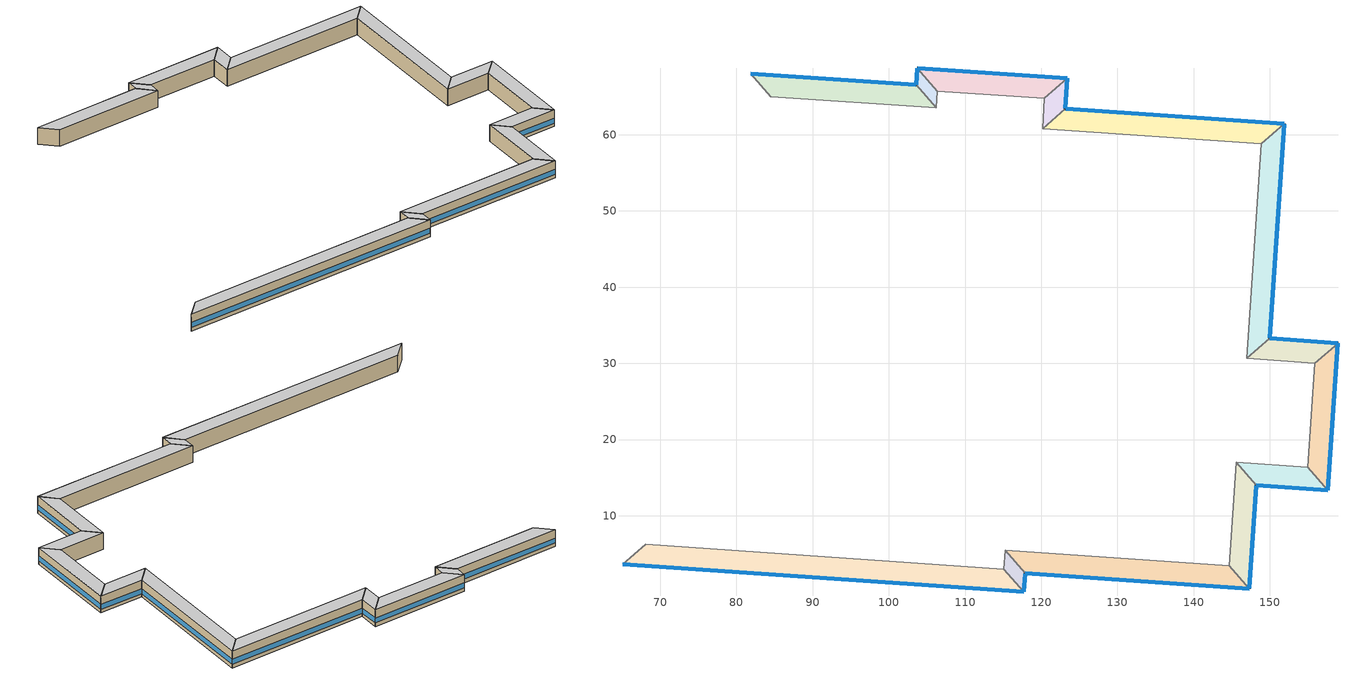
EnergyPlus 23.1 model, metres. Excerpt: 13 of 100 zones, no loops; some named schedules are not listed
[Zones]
Building Story 3 ThermalZone 10
 floor adiabatic (Typical Interior Ceiling): 157.59,13.33 148.22,14 145.59,17.01 154.97,16.35 z7.2
 wall outside (Typical Insulated Steel Framed Exterior Wall R-12.99): 148.22,14 157.59,13.33 z7.2:10.8
 wall adiabatic (Typical Interior Wall): 157.59,13.33 154.97,16.35 145.59,17.01 148.22,14 z7.2:10.8
 window (U 0.55 SHGC 0.25): 148.24,13.99 157.57,13.33 z7.96:9.05
 ceiling adiabatic (Typical Interior Ceiling): 154.97,16.35 145.59,17.01 148.22,14 157.59,13.33 z10.8
Building Story 3 ThermalZone 11
 floor adiabatic (Typical Interior Ceiling): 148.22,14 147.3,0.45 144.67,3.46 145.59,17.01 z7.2
 wall outside (Typical Insulated Steel Framed Exterior Wall R-12.99): 147.3,0.45 148.22,14 z7.2:10.8
 wall adiabatic (Typical Interior Wall): 148.22,14 145.59,17.01 144.67,3.46 147.3,0.45 z7.2:10.8
 window (U 0.55 SHGC 0.25): 147.3,0.47 148.21,13.97 z7.96:9.05
 ceiling adiabatic (Typical Interior Ceiling): 145.59,17.01 144.67,3.46 147.3,0.45 148.22,14 z10.8
Building Story 3 ThermalZone 12
 floor adiabatic (Typical Interior Ceiling): 147.3,0.45 117.9,2.44 115.27,5.46 144.67,3.46 z7.2
 wall outside (Typical Insulated Steel Framed Exterior Wall R-12.99): 117.9,2.44 147.3,0.45 z7.2:10.8
 wall adiabatic (Typical Interior Wall): 147.3,0.45 144.67,3.46 115.27,5.46 117.9,2.44 z7.2:10.8
 window (U 0.55 SHGC 0.25): 117.93,2.44 147.27,0.45 z7.96:9.04
 ceiling adiabatic (Typical Interior Ceiling): 144.67,3.46 115.27,5.46 117.9,2.44 147.3,0.45 z10.8
Building Story 3 ThermalZone 13
 floor adiabatic (Typical Interior Ceiling): 117.9,2.44 117.74,0 115.11,3.02 115.27,5.46 z7.2
 wall outside (Typical Insulated Steel Framed Exterior Wall R-12.99): 117.74,0 117.9,2.44 z7.2:10.8
 wall adiabatic (Typical Interior Wall): 117.9,2.44 115.27,5.46 115.11,3.02 117.74,0 z7.2:10.8
 window (U 0.55 SHGC 0.25): 117.74,0.03 117.9,2.42 z7.96:9.06
 ceiling adiabatic (Typical Interior Ceiling): 115.27,5.46 115.11,3.02 117.74,0 117.9,2.44 z10.8
Building Story 3 ThermalZone 14
 floor adiabatic (Typical Interior Ceiling): 117.74,0 65.06,3.67 68.09,6.29 115.11,3.02 z7.2
 wall outside (Typical Insulated Steel Framed Exterior Wall R-12.99): 65.06,3.67 117.74,0 z7.2:10.8
 wall adiabatic (Typical Interior Wall): 117.74,0 115.11,3.02 68.09,6.29 65.06,3.67 z7.2:10.8
 window (U 0.55 SHGC 0.25): 65.09,3.66 117.71,0 z7.96:9.04
 ceiling adiabatic (Typical Interior Ceiling): 115.11,3.02 68.09,6.29 65.06,3.67 117.74,0 z10.8
Building Story 3 ThermalZone 2
 floor adiabatic (Typical Interior Ceiling): 81.9,67.97 103.58,66.53 106.2,63.5 84.54,64.97 z7.2
 wall outside (Typical Insulated Steel Framed Exterior Wall R-12.99): 103.58,66.53 81.9,67.97 z7.2:10.8
 wall adiabatic (Typical Interior Wall): 81.9,67.97 84.54,64.97 106.2,63.5 103.58,66.53 z7.2:10.8
 window (U 0.55 SHGC 0.25): 103.56,66.53 81.92,67.97 z7.96:9.04
 ceiling adiabatic (Typical Interior Ceiling): 84.54,64.97 106.2,63.5 103.58,66.53 81.9,67.97 z10.8
Building Story 3 ThermalZone 3
 floor adiabatic (Typical Interior Ceiling): 103.58,66.53 103.75,68.75 106.37,65.72 106.2,63.5 z7.2
 wall outside (Typical Insulated Steel Framed Exterior Wall R-12.99): 103.75,68.75 103.58,66.53 z7.2:10.8
 wall adiabatic (Typical Interior Wall): 103.58,66.53 106.2,63.5 106.37,65.72 103.75,68.75 z7.2:10.8
 window (U 0.55 SHGC 0.25): 103.75,68.72 103.59,66.55 z7.96:9.07
 ceiling adiabatic (Typical Interior Ceiling): 106.2,63.5 106.37,65.72 103.75,68.75 103.58,66.53 z10.8
Building Story 3 ThermalZone 4
 floor adiabatic (Typical Interior Ceiling): 103.75,68.75 123.43,67.41 120.42,64.78 106.37,65.72 z7.2
 wall outside (Typical Insulated Steel Framed Exterior Wall R-12.99): 123.43,67.41 103.75,68.75 z7.2:10.8
 wall adiabatic (Typical Interior Wall): 103.75,68.75 106.37,65.72 120.42,64.78 123.43,67.41 z7.2:10.8
 window (U 0.55 SHGC 0.25): 123.4,67.42 103.78,68.75 z7.96:9.04
 ceiling adiabatic (Typical Interior Ceiling): 106.37,65.72 120.42,64.78 123.43,67.41 103.75,68.75 z10.8
Building Story 3 ThermalZone 5
 floor adiabatic (Typical Interior Ceiling): 123.43,67.41 123.18,63.42 120.17,60.78 120.42,64.78 z7.2
 wall outside (Typical Insulated Steel Framed Exterior Wall R-12.99): 123.18,63.42 123.43,67.41 z7.2:10.8
 wall adiabatic (Typical Interior Wall): 123.43,67.41 120.42,64.78 120.17,60.78 123.18,63.42 z7.2:10.8
 window (U 0.55 SHGC 0.25): 123.18,63.44 123.43,67.39 z7.96:9.06
 ceiling adiabatic (Typical Interior Ceiling): 120.42,64.78 120.17,60.78 123.18,63.42 123.43,67.41 z10.8
Building Story 3 ThermalZone 6
 floor adiabatic (Typical Interior Ceiling): 123.18,63.42 151.9,61.42 148.88,58.79 120.17,60.78 z7.2
 wall outside (Typical Insulated Steel Framed Exterior Wall R-12.99): 151.9,61.42 123.18,63.42 z7.2:10.8
 wall adiabatic (Typical Interior Wall): 123.18,63.42 120.17,60.78 148.88,58.79 151.9,61.42 z7.2:10.8
 window (U 0.55 SHGC 0.25): 151.87,61.42 123.2,63.41 z7.96:9.04
 ceiling adiabatic (Typical Interior Ceiling): 120.17,60.78 148.88,58.79 151.9,61.42 123.18,63.42 z10.8
Building Story 3 ThermalZone 7
 floor adiabatic (Typical Interior Ceiling): 151.9,61.42 149.97,33.32 146.95,30.7 148.88,58.79 z7.2
 wall outside (Typical Insulated Steel Framed Exterior Wall R-12.99): 149.97,33.32 151.9,61.42 z7.2:10.8
 wall adiabatic (Typical Interior Wall): 151.9,61.42 148.88,58.79 146.95,30.7 149.97,33.32 z7.2:10.8
 window (U 0.55 SHGC 0.25): 149.98,33.34 151.9,61.39 z7.96:9.04
 ceiling adiabatic (Typical Interior Ceiling): 148.88,58.79 146.95,30.7 149.97,33.32 151.9,61.42 z10.8
Building Story 3 ThermalZone 8
 floor adiabatic (Typical Interior Ceiling): 149.97,33.32 158.93,32.65 155.91,30.03 146.95,30.7 z7.2
 wall outside (Typical Insulated Steel Framed Exterior Wall R-12.99): 158.93,32.65 149.97,33.32 z7.2:10.8
 wall adiabatic (Typical Interior Wall): 149.97,33.32 146.95,30.7 155.91,30.03 158.93,32.65 z7.2:10.8
 window (U 0.55 SHGC 0.25): 158.91,32.66 150,33.32 z7.96:9.05
 ceiling adiabatic (Typical Interior Ceiling): 146.95,30.7 155.91,30.03 158.93,32.65 149.97,33.32 z10.8
Building Story 3 ThermalZone 9
 floor adiabatic (Typical Interior Ceiling): 158.93,32.65 157.59,13.33 154.97,16.35 155.91,30.03 z7.2
 wall outside (Typical Insulated Steel Framed Exterior Wall R-12.99): 157.59,13.33 158.93,32.65 z7.2:10.8
 wall adiabatic (Typical Interior Wall): 158.93,32.65 155.91,30.03 154.97,16.35 157.59,13.33 z7.2:10.8
 window (U 0.55 SHGC 0.25): 157.6,13.35 158.93,32.63 z7.96:9.04
 ceiling adiabatic (Typical Interior Ceiling): 155.91,30.03 154.97,16.35 157.59,13.33 158.93,32.65 z10.8
[Building]
bld_16: Terrain=City
[Site:Location]
Jack Northrop Fld H_CA_USA: Latitude {deg}=41.3113; Longitude {deg}=-105.58; Time Zone {hr}=-8; Elevation {m}=21
[Site:GroundTemperature:FCfactorMethod]
18.8, 14.3, 13.6, 13.2, 13.3, 12.6, 15.3, 15.6, 17.7, 19.4, 19.7, 18.5
[Site:WaterMainsTemperature]
Calculation Method=Correlation; Annual Average Outdoor Air Temperature {C}=8.96667; Maximum Difference In Monthly Average Outdoor Air Temperatures {deltaC}=26.2
[SizingPeriod:DesignDay] Day of Month=21; Dry-Bulb Temperature Range Modifier Type=DefaultMultipliers; Humidity Condition Type=Wetbulb; Barometric Pressure {Pa}=98769; Rain Indicator=No; Snow Indicator=No; Daylight Saving Time Indicator=No; Begin Environment Reset Mode=FullResetAtBeginEnvironment
Name | Month | Day Type | Maximum Dry-Bulb Temperature {C} | Daily Dry-Bulb Temperature Range {deltaC} | Wetbulb or DewPoint at Maximum Dry-Bulb {C} | Wind Speed {m/s} | Wind Direction {deg} | Solar Model Indicator | ASHRAE Clear Sky Optical Depth for Beam Irradiance (taub) | ASHRAE Clear Sky Optical Depth for Diffuse Irradiance (taud) | Sky Clearness
Buffalo Niagara Intl Ap Ann Clg .4% Condns DB=>MWB 1 | 7 | SummerDesignDay | 30.3 | 9.3 | 21.8 | 5.7 | 240 | ASHRAETau | 0.462 | 2.001
Buffalo Niagara Intl Ap Ann Clg .4% Condns WB=>MDB 1 | 7 | SummerDesignDay | 27.8 | 9.3 | 23.8 | 5.7 | 240 | ASHRAETau | 0.462 | 2.001
Buffalo Niagara Intl Ap Ann Htg 99.6% Condns DB 1 | 1 | WinterDesignDay | -16.3 | 0 | -16.3 | 5.1 | 270 | ASHRAEClearSky |  |  | 0
[Material] Thermal Absorptance=0.9; Solar Absorptance=0.7
Name | Roughness | Thickness {m} | Conductivity {W/m-K} | Density {kg/m3} | Specific Heat {J/kg-K} | Visible Absorptance
100mm Normalweight concrete floor | MediumRough | 0.1016 | 2.31045 | 2322 | 832.557 | 0.7
25mm Stucco | Smooth | 0.0254 | 0.72 | 1856 | 840 | 0.7
5/8 in. Gypsum Board | MediumSmooth | 0.0159 | 0.16 | 800 | 1090 | 0.7
G01 13mm gypsum board | Smooth | 0.0127 | 0.160031 | 800.001 | 1090.73 | 0.5
Std Wood 6inch 1; Std Wood 6inch 2 | MediumSmooth | 0.15 | 0.12 | 540 | 1210 | 0.7
[Material:NoMass] Roughness=Smooth; Thermal Absorptance=0.9; Solar Absorptance=0.7
Name | Thermal Resistance {m2-K/W} | Visible Absorptance
CP02 CARPET PAD | 0.21648 | 0.8
Typical Insulation R-10.81 | 1.90342 | 0.7
[WindowMaterial:Gas]
Gap_1_W_0_0032: Gas Type=Air; Thickness {m}=0.0032
[WindowMaterial:Glazing] Optical Data Type=SpectralAverage; Infrared Transmittance at Normal Incidence=0; Back Side Infrared Hemispherical Emissivity=0.84; Conductivity {W/m-K}=1; Dirt Correction Factor for Solar and Visible Transmittance=1; Solar Diffusing=No
Name | Thickness {m} | Solar Transmittance at Normal Incidence | Front Side Solar Reflectance at Normal Incidence | Back Side Solar Reflectance at Normal Incidence | Visible Transmittance at Normal Incidence | Front Side Visible Reflectance at Normal Incidence | Back Side Visible Reflectance at Normal Incidence | Front Side Infrared Hemispherical Emissivity
Glass_2022F_LayerAvg | 0.0039 | 0.355897 | 0.394095 | 0.265645 | 0.677694 | 0.042734 | 0.05547 | 0.046
Glass_2175_LayerAvg | 0.0086 | 0.167758 | 0.217606 | 0.437978 | 0.416044 | 0.078729 | 0.10654 | 0.84
[Construction]
InteriorFurnishings 1: Std Wood 6inch 1
InteriorFurnishings 2: Std Wood 6inch 2
Typical Insulated Steel Framed Exterior Wall R-12.99: 25mm Stucco, 5/8 in. Gypsum Board, Typical Insulation R-10.81, 5/8 in. Gypsum Board
Typical Interior Ceiling: CP02 CARPET PAD, 100mm Normalweight concrete floor
Typical Interior Wall: G01 13mm gypsum board, G01 13mm gypsum board
U 0.55 SHGC 0.25: Glass_2175_LayerAvg, Gap_1_W_0_0032, Glass_2022F_LayerAvg
[Zone] Multiplier=1; Part of Total Floor Area=Yes
Building Story 3 ThermalZone 10; Building Story 3 ThermalZone 11; Building Story 3 ThermalZone 12; Building Story 3 ThermalZone 13; Building Story 3 ThermalZone 14; Building Story 3 ThermalZone 2; Building Story 3 ThermalZone 3; Building Story 3 ThermalZone 4; Building Story 3 ThermalZone 5; Building Story 3 ThermalZone 6; Building Story 3 ThermalZone 7; Building Story 3 ThermalZone 8; Building Story 3 ThermalZone 9
[Space] Space Type=Story Mid2 Blended Space Type
Name | Zone
Building Story 3 Space 10 | Building Story 3 ThermalZone 10
Building Story 3 Space 11 | Building Story 3 ThermalZone 11
Building Story 3 Space 12 | Building Story 3 ThermalZone 12
Building Story 3 Space 13 | Building Story 3 ThermalZone 13
Building Story 3 Space 14 | Building Story 3 ThermalZone 14
Building Story 3 Space 2 | Building Story 3 ThermalZone 2
Building Story 3 Space 3 | Building Story 3 ThermalZone 3
Building Story 3 Space 4 | Building Story 3 ThermalZone 4
Building Story 3 Space 5 | Building Story 3 ThermalZone 5
Building Story 3 Space 6 | Building Story 3 ThermalZone 6
Building Story 3 Space 7 | Building Story 3 ThermalZone 7
Building Story 3 Space 8 | Building Story 3 ThermalZone 8
Building Story 3 Space 9 | Building Story 3 ThermalZone 9
[SpaceList]
Story Mid2 Blended Space Type: Building Story 3 Space 1, Building Story 3 Space 7, Building Story 3 Space 22, Building Story 3 Space 20, Building Story 3 Space 17, Building Story 3 Space 16, Building Story 3 Space 19, Building Story 3 Space 5, Building Story 3 Space 3, Building Story 3 Space 24, Building Story 3 Space 18, Building Story 3 Space 10, Building Story 3 Space 23, Building Story 3 Space 15, Building Story 3 Space 14, Building Story 3 Space 12, Building Story 3 Space 8, Building Story 3 Space 6, Building Story 3 Space 9, Building Story 3 Space 4, Building Story 3 Space, Building Story 3 Space 2, Building Story 3 Space 13, Building Story 3 Space 21, Building Story 3 Space 11
[InternalMass]
Name | Construction | Zone or ZoneList | Space or SpaceList | Surface Area {m2}
Building Story 3 Space 7 Office WholeBuilding - Lg Office A  - Story Mid2 Mass; Building Story 3 Space 7 Office WholeBuilding - Lg Office C  - Story Mid2 Mass | InteriorFurnishings 1 | Building Story 3 ThermalZone 7 | Building Story 3 Space 7 | 4.87356
Building Story 3 Space 5 Office WholeBuilding - Lg Office A  - Story Mid2 Mass; Building Story 3 Space 5 Office WholeBuilding - Lg Office C  - Story Mid2 Mass | InteriorFurnishings 1 | Building Story 3 ThermalZone 5 | Building Story 3 Space 5 | 0.693744
Building Story 3 Space 3 Office WholeBuilding - Lg Office A  - Story Mid2 Mass; Building Story 3 Space 3 Office WholeBuilding - Lg Office C  - Story Mid2 Mass | InteriorFurnishings 1 | Building Story 3 ThermalZone 3 | Building Story 3 Space 3 | 0.38618
Building Story 3 Space 10 Office WholeBuilding - Lg Office A  - Story Mid2 Mass; Building Story 3 Space 10 Office WholeBuilding - Lg Office C  - Story Mid2 Mass | InteriorFurnishings 1 | Building Story 3 ThermalZone 10 | Building Story 3 Space 10 | 1.62299
Building Story 3 Space 14 Office WholeBuilding - Lg Office A  - Story Mid2 Mass; Building Story 3 Space 14 Office WholeBuilding - Lg Office C  - Story Mid2 Mass | InteriorFurnishings 1 | Building Story 3 ThermalZone 14 | Building Story 3 Space 14 | 8.62678
Building Story 3 Space 12 Office WholeBuilding - Lg Office A  - Story Mid2 Mass; Building Story 3 Space 12 Office WholeBuilding - Lg Office C  - Story Mid2 Mass | InteriorFurnishings 1 | Building Story 3 ThermalZone 12 | Building Story 3 Space 12 | 5.0908
Building Story 3 Space 8 Office WholeBuilding - Lg Office A  - Story Mid2 Mass; Building Story 3 Space 8 Office WholeBuilding - Lg Office C  - Story Mid2 Mass | InteriorFurnishings 1 | Building Story 3 ThermalZone 8 | Building Story 3 Space 8 | 1.55644
Building Story 3 Space 6 Office WholeBuilding - Lg Office A  - Story Mid2 Mass; Building Story 3 Space 6 Office WholeBuilding - Lg Office C  - Story Mid2 Mass | InteriorFurnishings 1 | Building Story 3 ThermalZone 6 | Building Story 3 Space 6 | 4.98307
Building Story 3 Space 9 Office WholeBuilding - Lg Office A  - Story Mid2 Mass; Building Story 3 Space 9 Office WholeBuilding - Lg Office C  - Story Mid2 Mass | InteriorFurnishings 1 | Building Story 3 ThermalZone 9 | Building Story 3 Space 9 | 2.86107
Building Story 3 Space 4 Office WholeBuilding - Lg Office A  - Story Mid2 Mass; Building Story 3 Space 4 Office WholeBuilding - Lg Office C  - Story Mid2 Mass | InteriorFurnishings 1 | Building Story 3 ThermalZone 4 | Building Story 3 Space 4 | 2.92988
Building Story 3 Space 2 Office WholeBuilding - Lg Office A  - Story Mid2 Mass; Building Story 3 Space 2 Office WholeBuilding - Lg Office C  - Story Mid2 Mass | InteriorFurnishings 1 | Building Story 3 ThermalZone 2 | Building Story 3 Space 2 | 3.75347
Building Story 3 Space 13 Office WholeBuilding - Lg Office A  - Story Mid2 Mass; Building Story 3 Space 13 Office WholeBuilding - Lg Office C  - Story Mid2 Mass | InteriorFurnishings 1 | Building Story 3 ThermalZone 13 | Building Story 3 Space 13 | 0.422728
Building Story 3 Space 11 Office WholeBuilding - Lg Office A  - Story Mid2 Mass; Building Story 3 Space 11 Office WholeBuilding - Lg Office C  - Story Mid2 Mass | InteriorFurnishings 1 | Building Story 3 ThermalZone 11 | Building Story 3 Space 11 | 2.34548
Building Story 3 Space 7 Office WholeBuilding - Lg Office A end_a - Story Mid2 Mass; Building Story 3 Space 7 Office WholeBuilding - Lg Office C end_a - Story Mid2 Mass | InteriorFurnishings 1 | Building Story 3 ThermalZone 7 | Building Story 3 Space 7 | 0.368916
Building Story 3 Space 5 Office WholeBuilding - Lg Office A end_a - Story Mid2 Mass; Building Story 3 Space 5 Office WholeBuilding - Lg Office C end_a - Story Mid2 Mass | InteriorFurnishings 1 | Building Story 3 ThermalZone 5 | Building Story 3 Space 5 | 0.0525147
Building Story 3 Space 3 Office WholeBuilding - Lg Office A end_a - Story Mid2 Mass; Building Story 3 Space 3 Office WholeBuilding - Lg Office C end_a - Story Mid2 Mass | InteriorFurnishings 1 | Building Story 3 ThermalZone 3 | Building Story 3 Space 3 | 0.0292329
Building Story 3 Space 10 Office WholeBuilding - Lg Office A end_a - Story Mid2 Mass; Building Story 3 Space 10 Office WholeBuilding - Lg Office C end_a - Story Mid2 Mass | InteriorFurnishings 1 | Building Story 3 ThermalZone 10 | Building Story 3 Space 10 | 0.122856
Building Story 3 Space 14 Office WholeBuilding - Lg Office A end_a - Story Mid2 Mass; Building Story 3 Space 14 Office WholeBuilding - Lg Office C end_a - Story Mid2 Mass | InteriorFurnishings 1 | Building Story 3 ThermalZone 14 | Building Story 3 Space 14 | 0.653026
Building Story 3 Space 12 Office WholeBuilding - Lg Office A end_a - Story Mid2 Mass; Building Story 3 Space 12 Office WholeBuilding - Lg Office C end_a - Story Mid2 Mass | InteriorFurnishings 1 | Building Story 3 ThermalZone 12 | Building Story 3 Space 12 | 0.385361
Building Story 3 Space 8 Office WholeBuilding - Lg Office A end_a - Story Mid2 Mass; Building Story 3 Space 8 Office WholeBuilding - Lg Office C end_a - Story Mid2 Mass | InteriorFurnishings 1 | Building Story 3 ThermalZone 8 | Building Story 3 Space 8 | 0.117818
Building Story 3 Space 6 Office WholeBuilding - Lg Office A end_a - Story Mid2 Mass; Building Story 3 Space 6 Office WholeBuilding - Lg Office C end_a - Story Mid2 Mass | InteriorFurnishings 1 | Building Story 3 ThermalZone 6 | Building Story 3 Space 6 | 0.377206
Building Story 3 Space 9 Office WholeBuilding - Lg Office A end_a - Story Mid2 Mass; Building Story 3 Space 9 Office WholeBuilding - Lg Office C end_a - Story Mid2 Mass | InteriorFurnishings 1 | Building Story 3 ThermalZone 9 | Building Story 3 Space 9 | 0.216576
Building Story 3 Space 4 Office WholeBuilding - Lg Office A end_a - Story Mid2 Mass; Building Story 3 Space 4 Office WholeBuilding - Lg Office C end_a - Story Mid2 Mass | InteriorFurnishings 1 | Building Story 3 ThermalZone 4 | Building Story 3 Space 4 | 0.221784
Building Story 3 Space 2 Office WholeBuilding - Lg Office A end_a - Story Mid2 Mass; Building Story 3 Space 2 Office WholeBuilding - Lg Office C end_a - Story Mid2 Mass | InteriorFurnishings 1 | Building Story 3 ThermalZone 2 | Building Story 3 Space 2 | 0.284128
Building Story 3 Space 13 Office WholeBuilding - Lg Office A end_a - Story Mid2 Mass; Building Story 3 Space 13 Office WholeBuilding - Lg Office C end_a - Story Mid2 Mass | InteriorFurnishings 1 | Building Story 3 ThermalZone 13 | Building Story 3 Space 13 | 0.0319995
Building Story 3 Space 11 Office WholeBuilding - Lg Office A end_a - Story Mid2 Mass; Building Story 3 Space 11 Office WholeBuilding - Lg Office C end_a - Story Mid2 Mass | InteriorFurnishings 1 | Building Story 3 ThermalZone 11 | Building Story 3 Space 11 | 0.177547
Building Story 3 Space 7 Office WholeBuilding - Lg Office B  - Story Mid2 Mass | InteriorFurnishings 1 | Building Story 3 ThermalZone 7 | Building Story 3 Space 7 | 73.0074
Building Story 3 Space 5 Office WholeBuilding - Lg Office B  - Story Mid2 Mass | InteriorFurnishings 1 | Building Story 3 ThermalZone 5 | Building Story 3 Space 5 | 10.3925
Building Story 3 Space 3 Office WholeBuilding - Lg Office B  - Story Mid2 Mass | InteriorFurnishings 1 | Building Story 3 ThermalZone 3 | Building Story 3 Space 3 | 5.78509
Building Story 3 Space 10 Office WholeBuilding - Lg Office B  - Story Mid2 Mass | InteriorFurnishings 1 | Building Story 3 ThermalZone 10 | Building Story 3 Space 10 | 24.3128
Building Story 3 Space 14 Office WholeBuilding - Lg Office B  - Story Mid2 Mass | InteriorFurnishings 1 | Building Story 3 ThermalZone 14 | Building Story 3 Space 14 | 129.232
Building Story 3 Space 12 Office WholeBuilding - Lg Office B  - Story Mid2 Mass | InteriorFurnishings 1 | Building Story 3 ThermalZone 12 | Building Story 3 Space 12 | 76.2617
Building Story 3 Space 8 Office WholeBuilding - Lg Office B  - Story Mid2 Mass | InteriorFurnishings 1 | Building Story 3 ThermalZone 8 | Building Story 3 Space 8 | 23.3159
Building Story 3 Space 6 Office WholeBuilding - Lg Office B  - Story Mid2 Mass | InteriorFurnishings 1 | Building Story 3 ThermalZone 6 | Building Story 3 Space 6 | 74.6479
Building Story 3 Space 9 Office WholeBuilding - Lg Office B  - Story Mid2 Mass | InteriorFurnishings 1 | Building Story 3 ThermalZone 9 | Building Story 3 Space 9 | 42.8597
Building Story 3 Space 4 Office WholeBuilding - Lg Office B  - Story Mid2 Mass | InteriorFurnishings 1 | Building Story 3 ThermalZone 4 | Building Story 3 Space 4 | 43.8904
Building Story 3 Space 2 Office WholeBuilding - Lg Office B  - Story Mid2 Mass | InteriorFurnishings 1 | Building Story 3 ThermalZone 2 | Building Story 3 Space 2 | 56.228
Building Story 3 Space 13 Office WholeBuilding - Lg Office B  - Story Mid2 Mass | InteriorFurnishings 1 | Building Story 3 ThermalZone 13 | Building Story 3 Space 13 | 6.3326
Building Story 3 Space 11 Office WholeBuilding - Lg Office B  - Story Mid2 Mass | InteriorFurnishings 1 | Building Story 3 ThermalZone 11 | Building Story 3 Space 11 | 35.1359
Building Story 3 Space 7 Office WholeBuilding - Lg Office B end_a - Story Mid2 Mass | InteriorFurnishings 1 | Building Story 3 ThermalZone 7 | Building Story 3 Space 7 | 5.52648
Building Story 3 Space 5 Office WholeBuilding - Lg Office B end_a - Story Mid2 Mass | InteriorFurnishings 1 | Building Story 3 ThermalZone 5 | Building Story 3 Space 5 | 0.786686
Building Story 3 Space 3 Office WholeBuilding - Lg Office B end_a - Story Mid2 Mass | InteriorFurnishings 1 | Building Story 3 ThermalZone 3 | Building Story 3 Space 3 | 0.437917
Building Story 3 Space 10 Office WholeBuilding - Lg Office B end_a - Story Mid2 Mass | InteriorFurnishings 1 | Building Story 3 ThermalZone 10 | Building Story 3 Space 10 | 1.84042
Building Story 3 Space 14 Office WholeBuilding - Lg Office B end_a - Story Mid2 Mass | InteriorFurnishings 1 | Building Story 3 ThermalZone 14 | Building Story 3 Space 14 | 9.78252
Building Story 3 Space 12 Office WholeBuilding - Lg Office B end_a - Story Mid2 Mass | InteriorFurnishings 1 | Building Story 3 ThermalZone 12 | Building Story 3 Space 12 | 5.77282
Building Story 3 Space 8 Office WholeBuilding - Lg Office B end_a - Story Mid2 Mass | InteriorFurnishings 1 | Building Story 3 ThermalZone 8 | Building Story 3 Space 8 | 1.76495
Building Story 3 Space 6 Office WholeBuilding - Lg Office B end_a - Story Mid2 Mass | InteriorFurnishings 1 | Building Story 3 ThermalZone 6 | Building Story 3 Space 6 | 5.65066
Building Story 3 Space 9 Office WholeBuilding - Lg Office B end_a - Story Mid2 Mass | InteriorFurnishings 1 | Building Story 3 ThermalZone 9 | Building Story 3 Space 9 | 3.24437
Building Story 3 Space 4 Office WholeBuilding - Lg Office B end_a - Story Mid2 Mass | InteriorFurnishings 1 | Building Story 3 ThermalZone 4 | Building Story 3 Space 4 | 3.3224
Building Story 3 Space 2 Office WholeBuilding - Lg Office B end_a - Story Mid2 Mass | InteriorFurnishings 1 | Building Story 3 ThermalZone 2 | Building Story 3 Space 2 | 4.25632
Building Story 3 Space 13 Office WholeBuilding - Lg Office B end_a - Story Mid2 Mass | InteriorFurnishings 1 | Building Story 3 ThermalZone 13 | Building Story 3 Space 13 | 0.479362
Building Story 3 Space 11 Office WholeBuilding - Lg Office B end_a - Story Mid2 Mass | InteriorFurnishings 1 | Building Story 3 ThermalZone 11 | Building Story 3 Space 11 | 2.6597
Building Story 3 Space 7 SecondarySchool Classroom A  - Story Mid2 Mass; Building Story 3 Space 7 SecondarySchool Classroom C  - Story Mid2 Mass | InteriorFurnishings 1 | Building Story 3 ThermalZone 7 | Building Story 3 Space 7 | 18.8476
Building Story 3 Space 5 SecondarySchool Classroom A  - Story Mid2 Mass; Building Story 3 Space 5 SecondarySchool Classroom C  - Story Mid2 Mass | InteriorFurnishings 1 | Building Story 3 ThermalZone 5 | Building Story 3 Space 5 | 2.68293
Building Story 3 Space 3 SecondarySchool Classroom A  - Story Mid2 Mass; Building Story 3 Space 3 SecondarySchool Classroom C  - Story Mid2 Mass | InteriorFurnishings 1 | Building Story 3 ThermalZone 3 | Building Story 3 Space 3 | 1.49349
Building Story 3 Space 10 SecondarySchool Classroom A  - Story Mid2 Mass; Building Story 3 Space 10 SecondarySchool Classroom C  - Story Mid2 Mass | InteriorFurnishings 1 | Building Story 3 ThermalZone 10 | Building Story 3 Space 10 | 6.27662
Building Story 3 Space 14 SecondarySchool Classroom A  - Story Mid2 Mass; Building Story 3 Space 14 SecondarySchool Classroom C  - Story Mid2 Mass | InteriorFurnishings 1 | Building Story 3 ThermalZone 14 | Building Story 3 Space 14 | 33.3626
Building Story 3 Space 12 SecondarySchool Classroom A  - Story Mid2 Mass; Building Story 3 Space 12 SecondarySchool Classroom C  - Story Mid2 Mass | InteriorFurnishings 1 | Building Story 3 ThermalZone 12 | Building Story 3 Space 12 | 19.6878
Building Story 3 Space 8 SecondarySchool Classroom A  - Story Mid2 Mass; Building Story 3 Space 8 SecondarySchool Classroom C  - Story Mid2 Mass | InteriorFurnishings 1 | Building Story 3 ThermalZone 8 | Building Story 3 Space 8 | 6.01925
Building Story 3 Space 6 SecondarySchool Classroom A  - Story Mid2 Mass; Building Story 3 Space 6 SecondarySchool Classroom C  - Story Mid2 Mass | InteriorFurnishings 1 | Building Story 3 ThermalZone 6 | Building Story 3 Space 6 | 19.2712
Building Story 3 Space 9 SecondarySchool Classroom A  - Story Mid2 Mass; Building Story 3 Space 9 SecondarySchool Classroom C  - Story Mid2 Mass | InteriorFurnishings 1 | Building Story 3 ThermalZone 9 | Building Story 3 Space 9 | 11.0647
Building Story 3 Space 4 SecondarySchool Classroom A  - Story Mid2 Mass; Building Story 3 Space 4 SecondarySchool Classroom C  - Story Mid2 Mass | InteriorFurnishings 1 | Building Story 3 ThermalZone 4 | Building Story 3 Space 4 | 11.3308
Building Story 3 Space 2 SecondarySchool Classroom A  - Story Mid2 Mass; Building Story 3 Space 2 SecondarySchool Classroom C  - Story Mid2 Mass | InteriorFurnishings 1 | Building Story 3 ThermalZone 2 | Building Story 3 Space 2 | 14.5159
Building Story 3 Space 13 SecondarySchool Classroom A  - Story Mid2 Mass; Building Story 3 Space 13 SecondarySchool Classroom C  - Story Mid2 Mass | InteriorFurnishings 1 | Building Story 3 ThermalZone 13 | Building Story 3 Space 13 | 1.63483
Building Story 3 Space 11 SecondarySchool Classroom A  - Story Mid2 Mass; Building Story 3 Space 11 SecondarySchool Classroom C  - Story Mid2 Mass | InteriorFurnishings 1 | Building Story 3 ThermalZone 11 | Building Story 3 Space 11 | 9.07073
Building Story 3 Space 7 SecondarySchool Classroom A end_b - Story Mid2 Mass; Building Story 3 Space 7 SecondarySchool Classroom C end_b - Story Mid2 Mass | InteriorFurnishings 1 | Building Story 3 ThermalZone 7 | Building Story 3 Space 7 | 1.83701
Building Story 3 Space 5 SecondarySchool Classroom A end_b - Story Mid2 Mass; Building Story 3 Space 5 SecondarySchool Classroom C end_b - Story Mid2 Mass | InteriorFurnishings 1 | Building Story 3 ThermalZone 5 | Building Story 3 Space 5 | 0.261495
Building Story 3 Space 3 SecondarySchool Classroom A end_b - Story Mid2 Mass; Building Story 3 Space 3 SecondarySchool Classroom C end_b - Story Mid2 Mass | InteriorFurnishings 1 | Building Story 3 ThermalZone 3 | Building Story 3 Space 3 | 0.145564
Building Story 3 Space 10 SecondarySchool Classroom A end_b - Story Mid2 Mass; Building Story 3 Space 10 SecondarySchool Classroom C end_b - Story Mid2 Mass | InteriorFurnishings 1 | Building Story 3 ThermalZone 10 | Building Story 3 Space 10 | 0.611758
Building Story 3 Space 14 SecondarySchool Classroom A end_b - Story Mid2 Mass; Building Story 3 Space 14 SecondarySchool Classroom C end_b - Story Mid2 Mass | InteriorFurnishings 1 | Building Story 3 ThermalZone 14 | Building Story 3 Space 14 | 3.25172
Building Story 3 Space 12 SecondarySchool Classroom A end_b - Story Mid2 Mass; Building Story 3 Space 12 SecondarySchool Classroom C end_b - Story Mid2 Mass | InteriorFurnishings 1 | Building Story 3 ThermalZone 12 | Building Story 3 Space 12 | 1.91889
Building Story 3 Space 8 SecondarySchool Classroom A end_b - Story Mid2 Mass; Building Story 3 Space 8 SecondarySchool Classroom C end_b - Story Mid2 Mass | InteriorFurnishings 1 | Building Story 3 ThermalZone 8 | Building Story 3 Space 8 | 0.586673
Building Story 3 Space 6 SecondarySchool Classroom A end_b - Story Mid2 Mass; Building Story 3 Space 6 SecondarySchool Classroom C end_b - Story Mid2 Mass | InteriorFurnishings 1 | Building Story 3 ThermalZone 6 | Building Story 3 Space 6 | 1.87829
Building Story 3 Space 9 SecondarySchool Classroom A end_b - Story Mid2 Mass; Building Story 3 Space 9 SecondarySchool Classroom C end_b - Story Mid2 Mass | InteriorFurnishings 1 | Building Story 3 ThermalZone 9 | Building Story 3 Space 9 | 1.07843
Building Story 3 Space 4 SecondarySchool Classroom A end_b - Story Mid2 Mass; Building Story 3 Space 4 SecondarySchool Classroom C end_b - Story Mid2 Mass | InteriorFurnishings 1 | Building Story 3 ThermalZone 4 | Building Story 3 Space 4 | 1.10437
Building Story 3 Space 2 SecondarySchool Classroom A end_b - Story Mid2 Mass; Building Story 3 Space 2 SecondarySchool Classroom C end_b - Story Mid2 Mass | InteriorFurnishings 1 | Building Story 3 ThermalZone 2 | Building Story 3 Space 2 | 1.41481
Building Story 3 Space 13 SecondarySchool Classroom A end_b - Story Mid2 Mass; Building Story 3 Space 13 SecondarySchool Classroom C end_b - Story Mid2 Mass | InteriorFurnishings 1 | Building Story 3 ThermalZone 13 | Building Story 3 Space 13 | 0.15934
Building Story 3 Space 11 SecondarySchool Classroom A end_b - Story Mid2 Mass; Building Story 3 Space 11 SecondarySchool Classroom C end_b - Story Mid2 Mass | InteriorFurnishings 1 | Building Story 3 ThermalZone 11 | Building Story 3 Space 11 | 0.884089
Building Story 3 Space 7 SecondarySchool Corridor B  - Story Mid2 Mass | InteriorFurnishings 1 | Building Story 3 ThermalZone 7 | Building Story 3 Space 7 | 26.5764
Building Story 3 Space 5 SecondarySchool Corridor B  - Story Mid2 Mass | InteriorFurnishings 1 | Building Story 3 ThermalZone 5 | Building Story 3 Space 5 | 3.7831
Building Story 3 Space 3 SecondarySchool Corridor B  - Story Mid2 Mass | InteriorFurnishings 1 | Building Story 3 ThermalZone 3 | Building Story 3 Space 3 | 2.10591
Building Story 3 Space 10 SecondarySchool Corridor B  - Story Mid2 Mass | InteriorFurnishings 1 | Building Story 3 ThermalZone 10 | Building Story 3 Space 10 | 8.85043
Building Story 3 Space 14 SecondarySchool Corridor B  - Story Mid2 Mass | InteriorFurnishings 1 | Building Story 3 ThermalZone 14 | Building Story 3 Space 14 | 47.0433
Building Story 3 Space 12 SecondarySchool Corridor B  - Story Mid2 Mass | InteriorFurnishings 1 | Building Story 3 ThermalZone 12 | Building Story 3 Space 12 | 27.761
Building Story 3 Space 8 SecondarySchool Corridor B  - Story Mid2 Mass | InteriorFurnishings 1 | Building Story 3 ThermalZone 8 | Building Story 3 Space 8 | 8.48752
Building Story 3 Space 6 SecondarySchool Corridor B  - Story Mid2 Mass | InteriorFurnishings 1 | Building Story 3 ThermalZone 6 | Building Story 3 Space 6 | 27.1736
Building Story 3 Space 9 SecondarySchool Corridor B  - Story Mid2 Mass | InteriorFurnishings 1 | Building Story 3 ThermalZone 9 | Building Story 3 Space 9 | 15.6019
Building Story 3 Space 4 SecondarySchool Corridor B  - Story Mid2 Mass | InteriorFurnishings 1 | Building Story 3 ThermalZone 4 | Building Story 3 Space 4 | 15.9771
Building Story 3 Space 2 SecondarySchool Corridor B  - Story Mid2 Mass | InteriorFurnishings 1 | Building Story 3 ThermalZone 2 | Building Story 3 Space 2 | 20.4683
Building Story 3 Space 13 SecondarySchool Corridor B  - Story Mid2 Mass | InteriorFurnishings 1 | Building Story 3 ThermalZone 13 | Building Story 3 Space 13 | 2.30521
Building Story 3 Space 11 SecondarySchool Corridor B  - Story Mid2 Mass | InteriorFurnishings 1 | Building Story 3 ThermalZone 11 | Building Story 3 Space 11 | 12.7903
Building Story 3 Space 7 SecondarySchool Corridor B end_b - Story Mid2 Mass | InteriorFurnishings 1 | Building Story 3 ThermalZone 7 | Building Story 3 Space 7 | 2.59029
Building Story 3 Space 5 SecondarySchool Corridor B end_b - Story Mid2 Mass | InteriorFurnishings 1 | Building Story 3 ThermalZone 5 | Building Story 3 Space 5 | 0.368725
Building Story 3 Space 3 SecondarySchool Corridor B end_b - Story Mid2 Mass | InteriorFurnishings 1 | Building Story 3 ThermalZone 3 | Building Story 3 Space 3 | 0.205255
Building Story 3 Space 10 SecondarySchool Corridor B end_b - Story Mid2 Mass | InteriorFurnishings 1 | Building Story 3 ThermalZone 10 | Building Story 3 Space 10 | 0.862617
Building Story 3 Space 14 SecondarySchool Corridor B end_b - Story Mid2 Mass | InteriorFurnishings 1 | Building Story 3 ThermalZone 14 | Building Story 3 Space 14 | 4.58513
Building Story 3 Space 12 SecondarySchool Corridor B end_b - Story Mid2 Mass | InteriorFurnishings 1 | Building Story 3 ThermalZone 12 | Building Story 3 Space 12 | 2.70576
Building Story 3 Space 8 SecondarySchool Corridor B end_b - Story Mid2 Mass | InteriorFurnishings 1 | Building Story 3 ThermalZone 8 | Building Story 3 Space 8 | 0.827245
Building Story 3 Space 6 SecondarySchool Corridor B end_b - Story Mid2 Mass | InteriorFurnishings 1 | Building Story 3 ThermalZone 6 | Building Story 3 Space 6 | 2.6485
Building Story 3 Space 9 SecondarySchool Corridor B end_b - Story Mid2 Mass | InteriorFurnishings 1 | Building Story 3 ThermalZone 9 | Building Story 3 Space 9 | 1.52066
Building Story 3 Space 4 SecondarySchool Corridor B end_b - Story Mid2 Mass | InteriorFurnishings 1 | Building Story 3 ThermalZone 4 | Building Story 3 Space 4 | 1.55723
Building Story 3 Space 2 SecondarySchool Corridor B end_b - Story Mid2 Mass | InteriorFurnishings 1 | Building Story 3 ThermalZone 2 | Building Story 3 Space 2 | 1.99497
Building Story 3 Space 13 SecondarySchool Corridor B end_b - Story Mid2 Mass | InteriorFurnishings 1 | Building Story 3 ThermalZone 13 | Building Story 3 Space 13 | 0.22468
Building Story 3 Space 11 SecondarySchool Corridor B end_b - Story Mid2 Mass | InteriorFurnishings 1 | Building Story 3 ThermalZone 11 | Building Story 3 Space 11 | 1.24662
Building Story 3 Space 10 Mass | InteriorFurnishings 2 | Building Story 3 ThermalZone 10 | Building Story 3 Space 10 | 53.1348
Building Story 3 Space 11 Mass | InteriorFurnishings 2 | Building Story 3 ThermalZone 11 | Building Story 3 Space 11 | 76.7882
Building Story 3 Space 12 Mass | InteriorFurnishings 2 | Building Story 3 ThermalZone 12 | Building Story 3 Space 12 | 166.667
Building Story 3 Space 13 Mass | InteriorFurnishings 2 | Building Story 3 ThermalZone 13 | Building Story 3 Space 13 | 13.8396
Building Story 3 Space 14 Mass | InteriorFurnishings 2 | Building Story 3 ThermalZone 14 | Building Story 3 Space 14 | 282.431
Building Story 3 Space 2 Mass | InteriorFurnishings 2 | Building Story 3 ThermalZone 2 | Building Story 3 Space 2 | 122.884
Building Story 3 Space 3 Mass | InteriorFurnishings 2 | Building Story 3 ThermalZone 3 | Building Story 3 Space 3 | 12.6431
Building Story 3 Space 4 Mass | InteriorFurnishings 2 | Building Story 3 ThermalZone 4 | Building Story 3 Space 4 | 95.9208
Building Story 3 Space 5 Mass | InteriorFurnishings 2 | Building Story 3 ThermalZone 5 | Building Story 3 Space 5 | 22.7124
Building Story 3 Space 6 Mass | InteriorFurnishings 2 | Building Story 3 ThermalZone 6 | Building Story 3 Space 6 | 163.14
Building Story 3 Space 7 Mass | InteriorFurnishings 2 | Building Story 3 ThermalZone 7 | Building Story 3 Space 7 | 159.555
Building Story 3 Space 8 Mass | InteriorFurnishings 2 | Building Story 3 ThermalZone 8 | Building Story 3 Space 8 | 50.9559
Building Story 3 Space 9 Mass | InteriorFurnishings 2 | Building Story 3 ThermalZone 9 | Building Story 3 Space 9 | 93.6682
[Lights] Zone or ZoneList or Space or SpaceList=Story Mid2 Blended Space Type; Design Level Calculation Method=Watts/Area; Return Air Fraction=0; Fraction Visible=0.2; Fraction Replaceable=1
Name | Schedule | Watts per Zone Floor Area {W/m2} | Fraction Radiant
Office WholeBuilding - Lg Office Lights 1 | OfficeLarge BLDG_LIGHT_SCH_2013 | 4.92443 | 0.7
SecondarySchool Classroom Lights 2 | SchoolSecondary BLDG_LIGHT_CLASSROOM_SCH_2013 | 3.46067 | 0.37
SecondarySchool Corridor Lights 2 | SchoolSecondary BLDG_LIGHT_CORRIDOR_SCH_2013 | 1.29865 | 0.37
[People] Zone or ZoneList or Space or SpaceList=Story Mid2 Blended Space Type; Number of People Calculation Method=People/Area; Fraction Radiant=0.3; Enable ASHRAE 55 Comfort Warnings=Yes; Mean Radiant Temperature Calculation Type=ZoneAveraged; Work Efficiency Schedule=Work Efficiency Schedule; Clothing Insulation Schedule=Clothing Schedule; Air Velocity Schedule=Air Velocity Schedule; Thermal Comfort Model 1 Type=Fanger
Name | Number of People Schedule | People per Floor Area {person/m2} | Activity Level Schedule
Office WholeBuilding - Lg Office People 1 | OfficeLarge BLDG_OCC_SCH | 0.030027 | OfficeLarge ACTIVITY_SCH
SecondarySchool Classroom People 2 | SchoolSecondary BLDG_OCC_SCH | 0.0976802 | SchoolSecondary ACTIVITY_SCH
[ElectricEquipment] Zone or ZoneList or Space or SpaceList=Story Mid2 Blended Space Type; Design Level Calculation Method=Watts/Area; Fraction Latent=0; Fraction Radiant=0.5; Fraction Lost=0
Name | Schedule | Watts per Zone Floor Area {W/m2}
Office WholeBuilding - Lg Office Elec Equip 1 | OfficeLarge BLDG_EQUIP_SCH | 4.50246
SecondarySchool Classroom Elec Equip 2 | SchoolSecondary BLDG_EQUIP_SCH_2013 | 2.59271
SecondarySchool Corridor Elec Equip 2 | SchoolSecondary BLDG_EQUIP_SCH_2013 | 0.728029
[ZoneInfiltration:DesignFlowRate] Zone or ZoneList or Space or SpaceList=Story Mid2 Blended Space Type; Schedule=Always On Discrete; Design Flow Rate Calculation Method=Flow/ExteriorArea; Constant Term Coefficient=0; Temperature Term Coefficient=0; Velocity Term Coefficient=0.224; Velocity Squared Term Coefficient=0
Name | Flow Rate per Exterior Surface Area {m3/s-m2}
Office WholeBuilding - Lg Office A  - Story Mid2 Infiltration; Office WholeBuilding - Lg Office C  - Story Mid2 Infiltration | 8.86243e-05
Office WholeBuilding - Lg Office A end_a - Story Mid2 Infiltration; Office WholeBuilding - Lg Office C end_a - Story Mid2 Infiltration | 1.34173e-05
Office WholeBuilding - Lg Office B end_a - Story Mid2 Infiltration | 0.000100497
SecondarySchool Classroom A  - Story Mid2 Infiltration; SecondarySchool Classroom C  - Story Mid2 Infiltration | 6.88305e-05
SecondarySchool Classroom A end_b - Story Mid2 Infiltration; SecondarySchool Classroom C end_b - Story Mid2 Infiltration | 4.01141e-05
SecondarySchool Corridor B end_b - Story Mid2 Infiltration | 4.71038e-05
[Daylighting:Controls] Lighting Control Type=Stepped; Minimum Input Power Fraction for Continuous or ContinuousOff Dimming Control=0.3; Minimum Light Output Fraction for Continuous or ContinuousOff Dimming Control=0.2; Number of Stepped Control Steps=3; Probability Lighting will be Reset When Needed in Manual Stepped Control=1; Glare Calculation Azimuth Angle of View Direction Clockwise from Zone y-Axis {deg}=-0; Maximum Allowable Discomfort Glare Index=22; Illuminance Setpoint at Reference Point 1 {lux}=377
Name | Zone or Space | Glare Calculation Daylighting Reference Point | Daylighting Reference Point 1 | Fraction of Lights Controlled by Reference Point 1 | Daylighting Reference Point 2 | Fraction of Lights Controlled by Reference Point 2 | Illuminance Setpoint at Reference Point 2 {lux}
Building Story 3 ThermalZone 10 DaylightingControls | Building Story 3 ThermalZone 10 | Building Story 3 Space 10 Daylt Sensor 1 | Building Story 3 Space 10 Daylt Sensor 1 | 0.433
Building Story 3 ThermalZone 11 DaylightingControls | Building Story 3 ThermalZone 11 | Building Story 3 Space 11 Daylt Sensor 1 | Building Story 3 Space 11 Daylt Sensor 1 | 0.436 | Building Story 3 Space 11 Daylt Sensor 2 | 0.099 | 377
Building Story 3 ThermalZone 12 DaylightingControls | Building Story 3 ThermalZone 12 | Building Story 3 Space 12 Daylt Sensor 1 | Building Story 3 Space 12 Daylt Sensor 1 | 0.44 | Building Story 3 Space 12 Daylt Sensor 2 | 0.106 | 377
Building Story 3 ThermalZone 14 DaylightingControls | Building Story 3 ThermalZone 14 | Building Story 3 Space 14 Daylt Sensor 1 | Building Story 3 Space 14 Daylt Sensor 1 | 0.452 | Building Story 3 Space 14 Daylt Sensor 2 | 0.107 | 377
Building Story 3 ThermalZone 2 DaylightingControls | Building Story 3 ThermalZone 2 | Building Story 3 Space 2 Daylt Sensor 1 | Building Story 3 Space 2 Daylt Sensor 1 | 0.439 | Building Story 3 Space 2 Daylt Sensor 2 | 0.104 | 377
Building Story 3 ThermalZone 4 DaylightingControls | Building Story 3 ThermalZone 4 | Building Story 3 Space 4 Daylt Sensor 1 | Building Story 3 Space 4 Daylt Sensor 1 | 0.468 | Building Story 3 Space 4 Daylt Sensor 2 | 0.1 | 377
Building Story 3 ThermalZone 6 DaylightingControls | Building Story 3 ThermalZone 6 | Building Story 3 Space 6 Daylt Sensor 1 | Building Story 3 Space 6 Daylt Sensor 1 | 0.439 | Building Story 3 Space 6 Daylt Sensor 2 | 0.106 | 377
Building Story 3 ThermalZone 7 DaylightingControls | Building Story 3 ThermalZone 7 | Building Story 3 Space 7 Daylt Sensor 1 | Building Story 3 Space 7 Daylt Sensor 1 | 0.439 | Building Story 3 Space 7 Daylt Sensor 2 | 0.106 | 377
Building Story 3 ThermalZone 8 DaylightingControls | Building Story 3 ThermalZone 8 | Building Story 3 Space 8 Daylt Sensor 1 | Building Story 3 Space 8 Daylt Sensor 1 | 0.431
Building Story 3 ThermalZone 9 DaylightingControls | Building Story 3 ThermalZone 9 | Building Story 3 Space 9 Daylt Sensor 1 | Building Story 3 Space 9 Daylt Sensor 1 | 0.47 | Building Story 3 Space 9 Daylt Sensor 2 | 0.099 | 377
[Exterior:Lights] Control Option=AstronomicalClock
Name | Schedule | Design Level {W}
Building Facades | Schedule Ruleset 1 | 1910.28
Main Entries | Schedule Ruleset 2 | 934.191
Other Doors | Schedule Ruleset 2 | 2078.57
Parking Areas and Drives | Schedule Ruleset 2 | 37178.1
[Schedule:Day:Interval]
SchoolSecondary ACTIVITY_SCH Default; SchoolSecondary ACTIVITY_SCH Summer Design Day; SchoolSecondary ACTIVITY_SCH Winter Design Day: No, 24:00, 120
SchoolSecondary BLDG_OCC_SCH Wkdy|SmrDsn Day 2: No, 08:00, 0, 16:00, 0.95, 21:00, 0.15, 24:00, 0
SchoolSecondary BLDG_EQUIP_SCH_2013 Wkdy Day; SchoolSecondary BLDG_EQUIP_SCH_2013 Wkdy Day 2: No, 08:00, 0.295624, 17:00, 0.90367, 21:00, 0.332931, 24:00, 0.295624
SchoolSecondary BLDG_EQUIP_SCH_2013 Default|Wknd Day; SchoolSecondary BLDG_EQUIP_SCH_2013 Default|Wknd Day 2; SchoolSecondary BLDG_EQUIP_SCH_2013 Default: No, 24:00, 0.295624
SchoolSecondary BLDG_EQUIP_SCH_2013 Wkdy Day 1: No, 08:00, 0.21116, 17:00, 0.475616, 21:00, 0.237808, 24:00, 0.21116
SchoolSecondary BLDG_EQUIP_SCH_2013 Default|Wknd Day 1: No, 24:00, 0.21116
SchoolSecondary BLDG_EQUIP_SCH_2013 Summer Design Day: No, 08:00, 0.35, 17:00, 0.95, 24:00, 0.35
SchoolSecondary BLDG_EQUIP_SCH_2013 Winter Design Day 2: No, 24:00, 0.35
OfficeLarge BLDG_EQUIP_SCH Wkdy Day: No, 08:00, 0.4, 12:00, 0.9, 13:00, 0.8, 17:00, 0.9, 18:00, 0.5, 24:00, 0.4
OfficeLarge BLDG_EQUIP_SCH Sat Day: No, 06:00, 0.3, 08:00, 0.4, 12:00, 0.5, 17:00, 0.35, 24:00, 0.3
OfficeLarge BLDG_EQUIP_SCH Default: No, 24:00, 0.3
OfficeLarge BLDG_EQUIP_SCH Summer Design Day: No, 24:00, 1
OfficeLarge BLDG_EQUIP_SCH Winter Design Day: No, 24:00, 0
[Schedule:Week:Daily]
OfficeLarge BLDG_LIGHT_SCH_2013 Week Rule - Jan1-Jan3: OfficeLarge BLDG_LIGHT_SCH_2013 Wkdy Day, OfficeLarge BLDG_LIGHT_SCH_2013 Wkdy Day, OfficeLarge BLDG_LIGHT_SCH_2013 Wkdy Day, OfficeLarge BLDG_LIGHT_SCH_2013 Wkdy Day, OfficeLarge BLDG_LIGHT_SCH_2013 Wkdy Day, OfficeLarge BLDG_LIGHT_SCH_2013 Wkdy Day, OfficeLarge BLDG_LIGHT_SCH_2013 Sat Day, OfficeLarge BLDG_LIGHT_SCH_2013 Default, OfficeLarge BLDG_LIGHT_SCH_2013 Summer Design Day, OfficeLarge BLDG_LIGHT_SCH_2013 Winter Design Day, OfficeLarge BLDG_LIGHT_SCH_2013 Default, OfficeLarge BLDG_LIGHT_SCH_2013 Default
OfficeLarge BLDG_LIGHT_SCH_2013 Week Rule - Jan4-Dec31: OfficeLarge BLDG_LIGHT_SCH_2013 Default, OfficeLarge BLDG_LIGHT_SCH_2013 Wkdy Day, OfficeLarge BLDG_LIGHT_SCH_2013 Wkdy Day, OfficeLarge BLDG_LIGHT_SCH_2013 Wkdy Day, OfficeLarge BLDG_LIGHT_SCH_2013 Wkdy Day, OfficeLarge BLDG_LIGHT_SCH_2013 Wkdy Day, OfficeLarge BLDG_LIGHT_SCH_2013 Sat Day, OfficeLarge BLDG_LIGHT_SCH_2013 Default, OfficeLarge BLDG_LIGHT_SCH_2013 Summer Design Day, OfficeLarge BLDG_LIGHT_SCH_2013 Winter Design Day, OfficeLarge BLDG_LIGHT_SCH_2013 Default, OfficeLarge BLDG_LIGHT_SCH_2013 Default
SchoolSecondary BLDG_LIGHT_CLASSROOM_SCH_2013 Week Rule - Jan1-Jan3: SchoolSecondary BLDG_LIGHT_CLASSROOM_SCH_2013 Wkdy Day, SchoolSecondary BLDG_LIGHT_CLASSROOM_SCH_2013 Wkdy Day, SchoolSecondary BLDG_LIGHT_CLASSROOM_SCH_2013 Wkdy Day, SchoolSecondary BLDG_LIGHT_CLASSROOM_SCH_2013 Wkdy Day, SchoolSecondary BLDG_LIGHT_CLASSROOM_SCH_2013 Wkdy Day, SchoolSecondary BLDG_LIGHT_CLASSROOM_SCH_2013 Wkdy Day, SchoolSecondary BLDG_LIGHT_CLASSROOM_SCH_2013 Wknd Day, SchoolSecondary BLDG_LIGHT_CLASSROOM_SCH_2013 Default, SchoolSecondary BLDG_LIGHT_CLASSROOM_SCH_2013 Summer Design Day, SchoolSecondary BLDG_LIGHT_CLASSROOM_SCH_2013 Winter Design Day, SchoolSecondary BLDG_LIGHT_CLASSROOM_SCH_2013 Default, SchoolSecondary BLDG_LIGHT_CLASSROOM_SCH_2013 Default
SchoolSecondary BLDG_LIGHT_CLASSROOM_SCH_2013 Week Rule - Jan4-Jun27: SchoolSecondary BLDG_LIGHT_CLASSROOM_SCH_2013 Wknd Day, SchoolSecondary BLDG_LIGHT_CLASSROOM_SCH_2013 Wkdy Day, SchoolSecondary BLDG_LIGHT_CLASSROOM_SCH_2013 Wkdy Day, SchoolSecondary BLDG_LIGHT_CLASSROOM_SCH_2013 Wkdy Day, SchoolSecondary BLDG_LIGHT_CLASSROOM_SCH_2013 Wkdy Day, SchoolSecondary BLDG_LIGHT_CLASSROOM_SCH_2013 Wkdy Day, SchoolSecondary BLDG_LIGHT_CLASSROOM_SCH_2013 Wknd Day, SchoolSecondary BLDG_LIGHT_CLASSROOM_SCH_2013 Default, SchoolSecondary BLDG_LIGHT_CLASSROOM_SCH_2013 Summer Design Day, SchoolSecondary BLDG_LIGHT_CLASSROOM_SCH_2013 Winter Design Day, SchoolSecondary BLDG_LIGHT_CLASSROOM_SCH_2013 Default, SchoolSecondary BLDG_LIGHT_CLASSROOM_SCH_2013 Default
SchoolSecondary BLDG_LIGHT_CLASSROOM_SCH_2013 Week Rule - Jun28-Jul4: SchoolSecondary BLDG_LIGHT_CLASSROOM_SCH_2013 Wknd Day, SchoolSecondary BLDG_LIGHT_CLASSROOM_SCH_2013 Wkdy Day, SchoolSecondary BLDG_LIGHT_CLASSROOM_SCH_2013 Wkdy Day, SchoolSecondary BLDG_LIGHT_CLASSROOM_SCH_2013 Wkdy Day 1, SchoolSecondary BLDG_LIGHT_CLASSROOM_SCH_2013 Wkdy Day 1, SchoolSecondary BLDG_LIGHT_CLASSROOM_SCH_2013 Wkdy Day 1, SchoolSecondary BLDG_LIGHT_CLASSROOM_SCH_2013 Wknd Day 1, SchoolSecondary BLDG_LIGHT_CLASSROOM_SCH_2013 Default, SchoolSecondary BLDG_LIGHT_CLASSROOM_SCH_2013 Summer Design Day, SchoolSecondary BLDG_LIGHT_CLASSROOM_SCH_2013 Winter Design Day, SchoolSecondary BLDG_LIGHT_CLASSROOM_SCH_2013 Default, SchoolSecondary BLDG_LIGHT_CLASSROOM_SCH_2013 Default
SchoolSecondary BLDG_LIGHT_CLASSROOM_SCH_2013 Week Rule - Jul5-Aug29: SchoolSecondary BLDG_LIGHT_CLASSROOM_SCH_2013 Wknd Day 1, SchoolSecondary BLDG_LIGHT_CLASSROOM_SCH_2013 Wkdy Day 1, SchoolSecondary BLDG_LIGHT_CLASSROOM_SCH_2013 Wkdy Day 1, SchoolSecondary BLDG_LIGHT_CLASSROOM_SCH_2013 Wkdy Day 1, SchoolSecondary BLDG_LIGHT_CLASSROOM_SCH_2013 Wkdy Day 1, SchoolSecondary BLDG_LIGHT_CLASSROOM_SCH_2013 Wkdy Day 1, SchoolSecondary BLDG_LIGHT_CLASSROOM_SCH_2013 Wknd Day 1, SchoolSecondary BLDG_LIGHT_CLASSROOM_SCH_2013 Default, SchoolSecondary BLDG_LIGHT_CLASSROOM_SCH_2013 Summer Design Day, SchoolSecondary BLDG_LIGHT_CLASSROOM_SCH_2013 Winter Design Day, SchoolSecondary BLDG_LIGHT_CLASSROOM_SCH_2013 Default, SchoolSecondary BLDG_LIGHT_CLASSROOM_SCH_2013 Default
Schedule Ruleset 1 Week Rule - Jan1-Dec31: Schedule Day 103, Schedule Day 103, Schedule Day 103, Schedule Day 103, Schedule Day 103, Schedule Day 103, Schedule Day 103, Schedule Day 103, Schedule Day 103, Schedule Day 103, Schedule Day 103, Schedule Day 103
Schedule Ruleset 2 Week Rule - Jan1-Dec31: Schedule Day 104, Schedule Day 104, Schedule Day 104, Schedule Day 104, Schedule Day 104, Schedule Day 104, Schedule Day 104, Schedule Day 104, Schedule Day 104, Schedule Day 104, Schedule Day 104, Schedule Day 104
[Schedule:Year]
OfficeLarge BLDG_LIGHT_SCH_2013: OfficeLarge BLDG_LIGHT_SCH_2013 Week Rule - Jan1-Jan3, 1, 1, 1, 3, OfficeLarge BLDG_LIGHT_SCH_2013 Week Rule - Jan4-Dec31, 1, 4, 12, 31
SchoolSecondary BLDG_LIGHT_CLASSROOM_SCH_2013: SchoolSecondary BLDG_LIGHT_CLASSROOM_SCH_2013 Week Rule - Jan1-Jan3, 1, 1, 1, 3, SchoolSecondary BLDG_LIGHT_CLASSROOM_SCH_2013 Week Rule - Jan4-Jun27, 1, 4, 6, 27, SchoolSecondary BLDG_LIGHT_CLASSROOM_SCH_2013 Week Rule - Jun28-Jul4, 6, 28, 7, 4, SchoolSecondary BLDG_LIGHT_CLASSROOM_SCH_2013 Week Rule - Jul5-Aug29, 7, 5, 8, 29, SchoolSecondary BLDG_LIGHT_CLASSROOM_SCH_2013 Week Rule - Aug30-Sep5, 8, 30, 9, 5, SchoolSecondary BLDG_LIGHT_CLASSROOM_SCH_2013 Week Rule - Sep6-Dec31, 9, 6, 12, 31
SchoolSecondary ACTIVITY_SCH: SchoolSecondary ACTIVITY_SCH Week Rule - Jan1-Dec31, 1, 1, 12, 31
Work Efficiency Schedule: Work Efficiency Schedule Week Rule - Jan1-Dec31, 1, 1, 12, 31
Clothing Schedule: Clothing Schedule Week Rule - Jan1-Dec31, 1, 1, 12, 31
Air Velocity Schedule: Air Velocity Schedule Week Rule - Jan1-Dec31, 1, 1, 12, 31
SchoolSecondary BLDG_OCC_SCH: SchoolSecondary BLDG_OCC_SCH Week Rule - Jan1-Jan3, 1, 1, 1, 3, SchoolSecondary BLDG_OCC_SCH Week Rule - Jan4-Jun13, 1, 4, 6, 13, SchoolSecondary BLDG_OCC_SCH Week Rule - Jun14-Jun20, 6, 14, 6, 20, SchoolSecondary BLDG_OCC_SCH Week Rule - Jun21-Sep12, 6, 21, 9, 12, SchoolSecondary BLDG_OCC_SCH Week Rule - Sep13-Sep19, 9, 13, 9, 19, SchoolSecondary BLDG_OCC_SCH Week Rule - Sep20-Dec31, 9, 20, 12, 31
SchoolSecondary BLDG_EQUIP_SCH_2013: SchoolSecondary BLDG_EQUIP_SCH_2013 Week Rule - Jan1-Jan3, 1, 1, 1, 3, SchoolSecondary BLDG_EQUIP_SCH_2013 Week Rule - Jan4-Jun27, 1, 4, 6, 27, SchoolSecondary BLDG_EQUIP_SCH_2013 Week Rule - Jun28-Jul4, 6, 28, 7, 4, SchoolSecondary BLDG_EQUIP_SCH_2013 Week Rule - Jul5-Aug29, 7, 5, 8, 29, SchoolSecondary BLDG_EQUIP_SCH_2013 Week Rule - Aug30-Sep5, 8, 30, 9, 5, SchoolSecondary BLDG_EQUIP_SCH_2013 Week Rule - Sep6-Dec31, 9, 6, 12, 31
SchoolSecondary BLDG_LIGHT_CORRIDOR_SCH_2013: SchoolSecondary BLDG_LIGHT_CORRIDOR_SCH_2013 Week Rule - Jan1-Jan3, 1, 1, 1, 3, SchoolSecondary BLDG_LIGHT_CORRIDOR_SCH_2013 Week Rule - Jan4-Jun27, 1, 4, 6, 27, SchoolSecondary BLDG_LIGHT_CORRIDOR_SCH_2013 Week Rule - Jun28-Jul4, 6, 28, 7, 4, SchoolSecondary BLDG_LIGHT_CORRIDOR_SCH_2013 Week Rule - Jul5-Aug29, 7, 5, 8, 29, SchoolSecondary BLDG_LIGHT_CORRIDOR_SCH_2013 Week Rule - Aug30-Sep5, 8, 30, 9, 5, SchoolSecondary BLDG_LIGHT_CORRIDOR_SCH_2013 Week Rule - Sep6-Dec31, 9, 6, 12, 31
OfficeLarge BLDG_OCC_SCH: OfficeLarge BLDG_OCC_SCH Week Rule - Jan1-Jan3, 1, 1, 1, 3, OfficeLarge BLDG_OCC_SCH Week Rule - Jan4-Dec31, 1, 4, 12, 31
OfficeLarge ACTIVITY_SCH: OfficeLarge ACTIVITY_SCH Week Rule - Jan1-Dec31, 1, 1, 12, 31
OfficeLarge BLDG_EQUIP_SCH: OfficeLarge BLDG_EQUIP_SCH Week Rule - Jan1-Jan3, 1, 1, 1, 3, OfficeLarge BLDG_EQUIP_SCH Week Rule - Jan4-Dec31, 1, 4, 12, 31
Schedule Ruleset 1: Schedule Ruleset 1 Week Rule - Jan1-Dec31, 1, 1, 12, 31
Schedule Ruleset 2: Schedule Ruleset 2 Week Rule - Jan1-Dec31, 1, 1, 12, 31
[Schedule:Constant]
Always On Discrete: OnOff, 1
